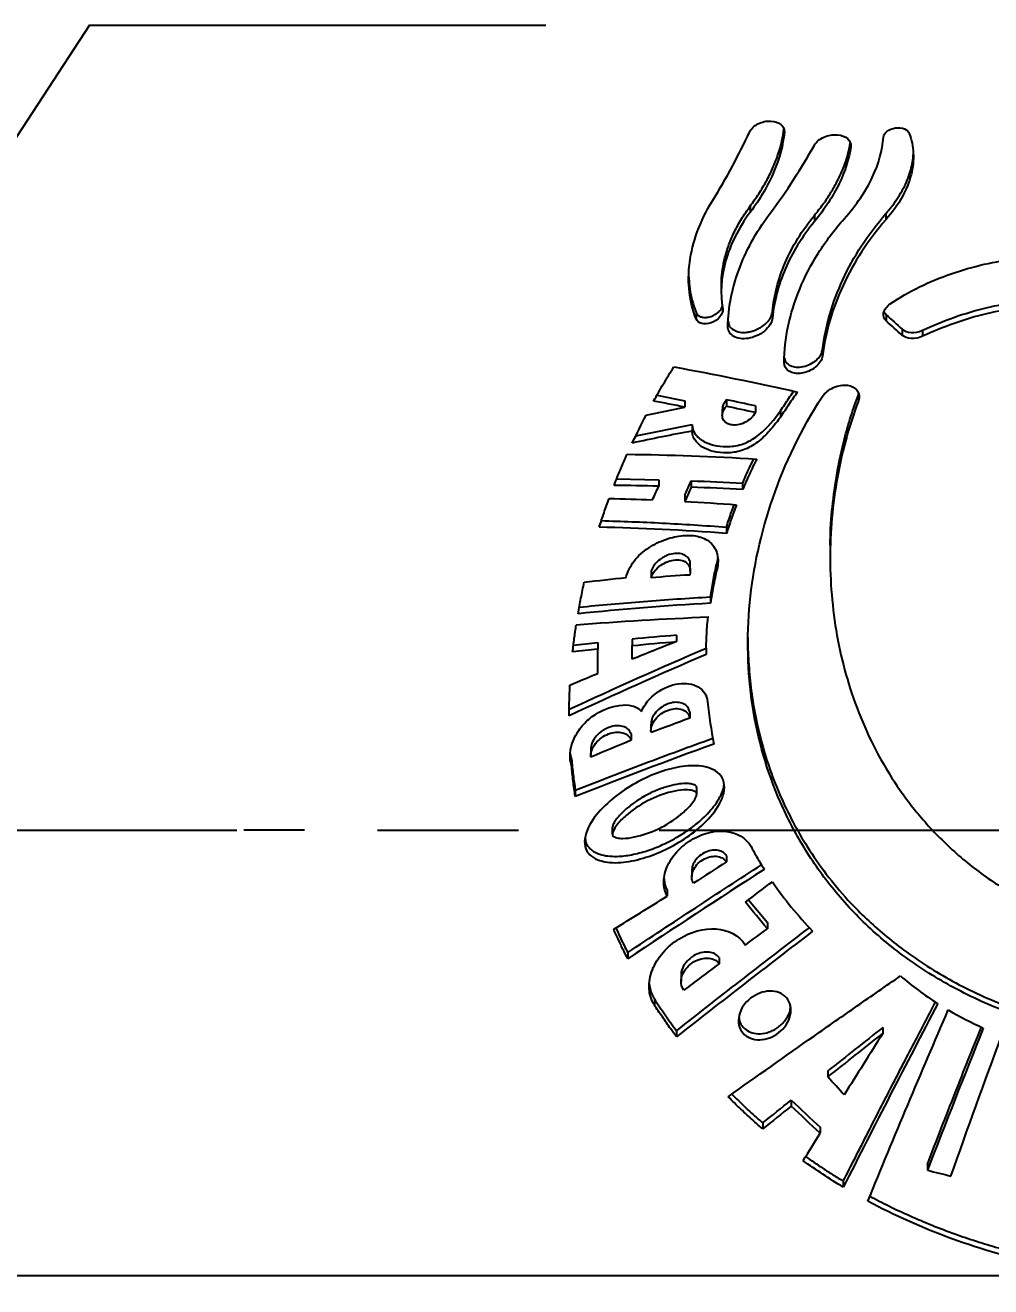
# Model space of a CAD drawing. Header units: millimetres. Extents: x 8 to 586, y 8 to 412.
# Drawn here: x 65.29 to 82.7, y 302.06 to 324.81 of the extents above; entities that cross this region are included whole.
import ezdxf

# ---------------------------------------------------------------- set-up
doc = ezdxf.new("R2010")
doc.units = ezdxf.units.MM
doc.linetypes.add('CENTERX2', pattern=[20.32, 12.7, -2.54, 2.54, -2.54])
for name, color, linetype in [('CENTERLINE', 4, 'CENTERX2'), ('DETAIL', 3, 'Continuous'), ('DIMENSIONS', 2, 'Continuous')]:
    doc.layers.add(name, color=color, linetype=linetype)
doc.layers.add('OUTLINE', color=7, linetype='Continuous', lineweight=25)
doc.styles.add('SLDTEXTSTYLE0', font='TXT', dxfattribs={"width": 0.75})
doc.dimstyles.new('SLDDIMSTYLE6', dxfattribs={"dimtxt": 3.5, "dimasz": 2, "dimexe": 0, "dimexo": 0.0625, "dimgap": 0.875, "dimtad": 1, "dimrnd": 1e-09, "dimzin": 12, "dimdsep": 46, "dimtxsty": 'SLDTEXTSTYLE0', "dimsah": 1, "dimcen": 0.09, "dimadec": 0, "dimazin": 3, "dimtfac": 1, "dimtofl": 0, "dimtmove": 0, "dimatfit": 3, "dimfxl": 0, "dimfrac": 2, "dimtolj": 1, "dimtzin": 12, "dimarcsym": 0})

# ---------------------------------------------------------------- blocks, each defined once
blk = doc.blocks.new('_D_49')
at = {"layer": 'DIMENSIONS'}
for p, q in [((85.013, 302.252), (24.843, 302.252)), ((26.843, 302.252), (26.843, 163.572)), ((50.731, 163.572), (24.843, 163.572))]:
    blk.add_line(p, q, dxfattribs=at)
for points in [[(26.843, 302.252), (26.343, 300.252), (27.343, 300.252)], [(26.843, 163.572), (27.343, 165.572), (26.343, 165.572)]]:
    blk.add_solid(points, dxfattribs=at)
at = {"layer": 'DIMENSIONS', "insert": (22.331, 225.801), "char_height": 3.5, "attachment_point": 1, "rotation": 90, "style": 'SLDTEXTSTYLE0'}
blk.add_mtext('138,68', dxfattribs=at)

msp = doc.modelspace()

# ---------------------------------------------------------------- linework, layer by layer
at = {"layer": 'CENTERLINE'}
msp.add_line((36.0848, 310.28953), (136.15575, 310.28953), dxfattribs=at)
at = {"layer": 'DETAIL'}
for p, q in [((66.44556, 324.80584), (74.67735, 324.80584)), ((78.36411, 321.54295), (78.36411, 321.43129)), ((79.52426, 321.37703), (79.52426, 321.26606)), ((80.81332, 321.40896), (80.81332, 321.29846)), ((77.38986, 319.6231), (77.38986, 319.50854)), ((78.76771, 319.64375), (78.76771, 319.53119)), ((80.81965, 319.58468), (80.81965, 319.47416)), ((81.10812, 319.32399), (81.10812, 319.21369)), ((81.47332, 319.30619), (81.47332, 319.19615)), ((79.66848, 318.95282), (79.66848, 318.84117)), ((80.31596, 318.1435), (80.31596, 318.03256)), ((76.63604, 307.25055), (76.63604, 307.13967))]:
    msp.add_line(p, q, dxfattribs=at)
at = {"layer": 'OUTLINE'}
for p, q in [((66.44556, 324.80584), (51.70518, 302.26208)), ((77.84275, 320.11086), (77.84275, 319.99684)), ((76.68212, 318.1334), (77.18668, 318.0337)), ((77.18668, 318.0337), (77.18668, 317.91813)), ((77.93774, 318.05161), (77.93774, 317.93736)), ((80.31596, 318.1435), (80.31973, 318.16582)), ((77.86184, 317.88058), (77.86184, 317.76613)), ((78.45885, 317.93969), (78.45885, 317.82626)), ((78.91375, 317.85356), (78.91375, 317.74081)), ((76.30161, 317.40155), (77.31824, 317.60396)), ((77.31824, 317.60396), (77.31824, 317.48858)), ((75.956, 316.62517), (76.71684, 316.61064)), ((76.71684, 316.61064), (76.71684, 316.49417)), ((77.30164, 316.591), (77.30164, 316.47563)), ((78.22774, 316.54603), (78.22774, 316.43226)), ((77.18668, 316.33427), (77.18668, 316.21873)), ((77.93774, 315.75625), (77.93774, 315.64215)), ((79.80771, 315.31077), (79.80771, 315.19964)), ((77.2851, 314.96343), (77.2851, 315.07915)), ((76.57808, 314.95879), (76.57808, 314.84254)), ((77.75331, 315.06438), (77.75331, 314.95018)), ((77.64915, 314.4979), (77.64915, 314.38374)), ((76.23699, 313.73625), (76.23699, 313.62002)), ((77.03444, 313.8062), (77.03444, 313.69135)), ((75.17638, 313.62495), (75.61578, 313.67366)), ((75.61578, 313.67366), (75.61578, 313.5563)), ((77.56938, 313.57343), (77.56938, 313.45959)), ((77.27392, 312.42497), (77.27392, 312.31132)), ((76.57475, 312.20374), (76.57475, 312.08926)), ((76.21625, 312.02686), (76.21625, 311.91179)), ((75.49079, 311.75667), (75.49079, 311.64113)), ((75.14163, 311.57377), (75.14163, 311.45723)), ((75.2096, 311.01397), (75.2096, 310.89806)), ((77.40073, 310.94204), (77.40073, 311.05481)), ((75.87785, 310.33067), (75.87785, 310.21647)), ((70.3234, 310.28953), (69.23321, 310.28953)), ((77.93774, 309.82784), (77.93774, 309.71676)), ((77.31056, 309.56281), (77.31056, 309.45136)), ((76.86874, 309.21175), (76.86874, 309.09977)), ((78.33351, 309.03425), (78.67466, 308.62348)), ((78.67466, 308.62348), (78.67466, 308.51384)), ((76.15535, 308.08404), (76.15535, 307.97204)), ((77.80815, 307.99341), (77.80815, 307.88326)), ((77.11804, 307.67453), (77.11804, 307.56364)), ((77.03562, 306.67495), (77.03562, 306.5648)), ((80.75672, 306.73179), (80.75672, 306.62418)), ((79.76676, 305.94889), (79.76676, 305.84085)), ((79.10221, 305.41955), (79.10221, 305.31126)), ((78.59146, 305.01092), (78.59146, 304.90244)), ((79.62869, 304.93451), (79.62869, 304.82646)), ((81.56055, 304.26474), (81.56055, 304.15781)), ((80.04481, 303.96048), (80.04481, 303.85246))]:
    msp.add_line(p, q, dxfattribs=at)
for points, knots in [([(78.35085, 322.87738), (78.37747, 322.93519), (78.4343, 322.9902), (78.57684, 323.06343), (78.66128, 323.08121), (78.81036, 323.07543), (78.87587, 323.05276), (78.96366, 322.98085), (78.98669, 322.93149), (78.98118, 322.8767)], [0, 0, 0, 0, 0.25, 0.25, 0.5, 0.5, 0.75, 0.75, 1, 1, 1, 1]), ([(78.36411, 321.54295), (78.41752, 321.61744), (78.52434, 321.76644), (78.65884, 321.99355), (78.77319, 322.22216), (78.86963, 322.46611), (78.94085, 322.70589), (78.96308, 322.86539), (78.97312, 322.93738)], [0, 0, 0, 0, 0.15817519, 0.31636109, 0.47964127, 0.64293611, 0.83884427, 1, 1, 1, 1]), ([(78.98118, 322.8767), (78.95796, 322.64553), (78.89636, 322.41037), (78.74242, 322.04652), (78.68028, 321.92277), (78.53694, 321.67688), (78.45557, 321.55412), (78.36411, 321.43129)], [0, 0, 0, 0, 0.5, 0.5, 0.75, 0.75, 1, 1, 1, 1]), ([(79.52408, 322.64509), (79.55572, 322.70219), (79.61778, 322.75509), (79.7706, 322.82273), (79.85978, 322.83677), (80.01426, 322.82363), (80.08052, 322.79742), (80.16672, 322.72074), (80.18761, 322.67014), (80.17957, 322.61519)], [0, 0, 0, 0, 0.25, 0.25, 0.5, 0.5, 0.75, 0.75, 1, 1, 1, 1]), ([(80.76759, 322.78474), (80.77012, 322.821), (80.79201, 322.85853), (80.87222, 322.92165), (80.92939, 322.94487), (81.04471, 322.96091), (81.10208, 322.954), (81.1891, 322.91802), (81.21977, 322.88932), (81.23224, 322.85597)], [0, 0, 0, 0, 0.25, 0.25, 0.5, 0.5, 0.75, 0.75, 1, 1, 1, 1]), ([(81.23224, 322.85597), (81.27658, 322.73743), (81.30143, 322.6195), (81.31364, 322.37099), (81.3003, 322.24055), (81.2325, 321.97592), (81.17877, 321.84247), (81.02874, 321.57177), (80.93123, 321.43351), (80.81332, 321.29846)], [0, 0, 0, 0, 0.25, 0.25, 0.5, 0.5, 0.75, 0.75, 1, 1, 1, 1]), ([(79.52426, 321.37703), (79.5789, 321.446), (79.68818, 321.58396), (79.82722, 321.79487), (79.94682, 322.00755), (80.05016, 322.23572), (80.12944, 322.46225), (80.15768, 322.61387), (80.17055, 322.683)], [0, 0, 0, 0, 0.15711063, 0.31423256, 0.47642523, 0.63863263, 0.83521486, 1, 1, 1, 1]), ([(80.17957, 322.61519), (80.14794, 322.39893), (80.07918, 322.17887), (79.91574, 321.83892), (79.85064, 321.72342), (79.70189, 321.4943), (79.61805, 321.3801), (79.52426, 321.26606)], [0, 0, 0, 0, 0.5, 0.5, 0.75, 0.75, 1, 1, 1, 1]), ([(80.06137, 321.31712), (80.28255, 321.56568), (80.44952, 321.81355), (80.68645, 322.31155), (80.75132, 322.55192), (80.76759, 322.78474)], [0, 0, 0, 0, 0.5, 0.5, 1, 1, 1, 1]), ([(80.81332, 321.40896), (80.85446, 321.45807), (80.93675, 321.55629), (81.04074, 321.70726), (81.12953, 321.86), (81.20015, 322.01202), (81.25315, 322.16092), (81.28776, 322.30691), (81.30485, 322.41052), (81.30557, 322.46465), (81.30566, 322.47136)], [0, 0, 0, 0, 0.13831689, 0.27664385, 0.41941025, 0.56218926, 0.70034123, 0.83850316, 0.97997174, 1, 1, 1, 1]), ([(77.38986, 319.50854), (77.32884, 319.6617), (77.28812, 319.82297), (77.24826, 320.16187), (77.24941, 320.34144), (77.29711, 320.70813), (77.34295, 320.89363), (77.47933, 321.26693), (77.5708, 321.45593), (77.68377, 321.63973)], [0, 0, 0, 0, 0.25, 0.25, 0.5, 0.5, 0.75, 0.75, 1, 1, 1, 1]), ([(77.84536, 320.11088), (77.84474, 320.13889), (77.84262, 320.23468), (77.86242, 320.40437), (77.90603, 320.62264), (77.97707, 320.84838), (78.07692, 321.08136), (78.20322, 321.31488), (78.31048, 321.46692), (78.36411, 321.54295)], [0, 0, 0, 0, 0.061068551, 0.208860762, 0.356648356, 0.51456327, 0.672476688, 0.83623725, 1, 1, 1, 1]), ([(78.36411, 321.43129), (78.25821, 321.28906), (78.16876, 321.14387), (78.02112, 320.84929), (77.96268, 320.69894), (77.83748, 320.24977), (77.82174, 319.96103), (77.86882, 319.69109)], [0, 0, 0, 0, 0.25, 0.25, 0.5, 0.5, 1, 1, 1, 1]), ([(77.96243, 319.37667), (77.96868, 319.70757), (78.03336, 320.04571), (78.22049, 320.5586), (78.29854, 320.73096), (78.48205, 321.06706), (78.58781, 321.2319), (78.70786, 321.39267)], [0, 0, 0, 0, 0.5, 0.5, 0.75, 0.75, 1, 1, 1, 1]), ([(78.76771, 319.64375), (78.79421, 319.93531), (78.87035, 320.22915), (79.06018, 320.66884), (79.13674, 320.81589), (79.31289, 321.10185), (79.41264, 321.24143), (79.52426, 321.37703)], [0, 0, 0, 0, 0.5, 0.5, 0.75, 0.75, 1, 1, 1, 1]), ([(79.52426, 321.26606), (79.30104, 320.99463), (79.12682, 320.70993), (78.93594, 320.26989), (78.88412, 320.12027), (78.80683, 319.82418), (78.78096, 319.67706), (78.76771, 319.53119)], [0, 0, 0, 0, 0.5, 0.5, 0.75, 0.75, 1, 1, 1, 1]), ([(78.97743, 318.72217), (78.9821, 319.15875), (79.0745, 319.60282), (79.34951, 320.27015), (79.46357, 320.49026), (79.7315, 320.91446), (79.8859, 321.11992), (80.06137, 321.31712)], [0, 0, 0, 0, 0.5, 0.5, 0.75, 0.75, 1, 1, 1, 1]), ([(79.66848, 318.95282), (79.72165, 319.37905), (79.84422, 319.8024), (80.13131, 320.42459), (80.24515, 320.63084), (80.5053, 321.03028), (80.65131, 321.22341), (80.81332, 321.40896)], [0, 0, 0, 0, 0.5, 0.5, 0.75, 0.75, 1, 1, 1, 1]), ([(80.81332, 321.29846), (80.48935, 320.92739), (80.23215, 320.53), (79.94358, 319.9077), (79.86348, 319.69468), (79.73932, 319.26793), (79.69507, 319.05433), (79.66848, 318.84117)], [0, 0, 0, 0, 0.5, 0.5, 0.75, 0.75, 1, 1, 1, 1]), ([(80.8916, 319.77915), (81.22796, 320.01097), (81.59715, 320.18763), (82.18724, 320.39144), (82.38671, 320.44857), (82.78685, 320.54059), (82.98841, 320.57561), (83.59681, 320.65429), (84.00958, 320.67247), (84.82304, 320.65984), (85.22575, 320.62811), (86.02461, 320.52074), (86.4203, 320.44347), (87.21642, 320.28036), (87.61727, 320.19599), (88.4346, 320.05064), (88.83669, 319.98894), (89.62345, 319.90186), (90.01457, 319.88303), (90.38733, 319.89728)], [0, 0, 0, 0, 0.125, 0.125, 0.1875, 0.1875, 0.25, 0.25, 0.375, 0.375, 0.5, 0.5, 0.625, 0.625, 0.75, 0.75, 0.875, 0.875, 1, 1, 1, 1]), ([(77.25784, 320.2748), (77.26026, 320.21861), (77.26594, 320.08643), (77.30545, 319.86607), (77.3594, 319.71077), (77.38986, 319.6231)], [0, 0, 0, 0, 0.24364777, 0.57303688, 1, 1, 1, 1]), ([(81.47332, 319.30619), (81.66009, 319.39332), (81.84944, 319.47024), (82.23286, 319.60529), (82.42696, 319.66337), (83.01854, 319.80503), (83.42618, 319.85765), (84.22952, 319.89746), (84.6295, 319.88603), (85.42965, 319.82395), (85.83095, 319.77302), (87.03221, 319.59306), (87.82993, 319.43825), (89.03371, 319.26627), (89.42239, 319.21559), (89.99247, 319.19289), (90.18011, 319.19448), (90.5381, 319.2215), (90.70984, 319.24671), (90.87289, 319.28685)], [0, 0, 0, 0, 0.0625, 0.0625, 0.125, 0.125, 0.25, 0.25, 0.375, 0.375, 0.5, 0.5, 0.75, 0.75, 0.875, 0.875, 0.9375, 0.9375, 1, 1, 1, 1]), ([(77.38986, 319.6231), (77.40052, 319.60531), (77.4218, 319.56978), (77.48604, 319.54039), (77.5677, 319.53233), (77.66143, 319.55118), (77.75013, 319.59467), (77.81608, 319.65239), (77.85309, 319.70366), (77.85968, 319.73189), (77.86173, 319.74067)], [0, 0, 0, 0, 0.13607018, 0.27171842, 0.41892192, 0.57060261, 0.71352681, 0.83909428, 0.94994155, 1, 1, 1, 1]), ([(77.86882, 319.69109), (77.87656, 319.6467), (77.85821, 319.59224), (77.77789, 319.49836), (77.71793, 319.46051), (77.53919, 319.40039), (77.42218, 319.4274), (77.38986, 319.50854)], [0, 0, 0, 0, 0.25, 0.25, 0.5, 0.5, 1, 1, 1, 1]), ([(77.96858, 319.46272), (77.97176, 319.43961), (77.97941, 319.38388), (78.04211, 319.31866), (78.14355, 319.27109), (78.25784, 319.26214), (78.35954, 319.27671), (78.43659, 319.29843), (78.51086, 319.33031), (78.59729, 319.38063), (78.68371, 319.45605), (78.74974, 319.55345), (78.76183, 319.61419), (78.76771, 319.64375)], [0, 0, 0, 0, 0.07867201, 0.18969817, 0.31069911, 0.44184112, 0.50869096, 0.57549989, 0.63781517, 0.70008025, 0.80924238, 0.90719041, 1, 1, 1, 1]), ([(80.81965, 319.47416), (80.77893, 319.51083), (80.7606, 319.56217), (80.78429, 319.67562), (80.82748, 319.73496), (80.8916, 319.77915)], [0, 0, 0, 0, 0.5, 0.5, 1, 1, 1, 1]), ([(80.78172, 319.63863), (80.78207, 319.63684), (80.78637, 319.61509), (80.80372, 319.59924), (80.81965, 319.58468)], [0, 0, 0, 0, 0.08206018, 1, 1, 1, 1]), ([(90.87289, 319.17618), (90.54623, 319.09605), (90.18843, 319.07538), (89.61918, 319.09779), (89.42472, 319.1147), (89.03605, 319.15943), (88.83974, 319.18563), (88.24536, 319.27145), (87.83849, 319.33987), (87.03296, 319.47749), (86.63316, 319.54661), (85.83419, 319.66635), (85.43502, 319.71707), (84.63215, 319.77927), (84.22749, 319.79049), (83.42553, 319.74989), (83.02663, 319.69837), (82.43193, 319.55549), (82.23514, 319.49632), (81.84946, 319.36043), (81.65973, 319.28321), (81.47332, 319.19615)], [0, 0, 0, 0, 0.125, 0.125, 0.1875, 0.1875, 0.25, 0.25, 0.375, 0.375, 0.5, 0.5, 0.625, 0.625, 0.75, 0.75, 0.875, 0.875, 0.9375, 0.9375, 1, 1, 1, 1]), ([(78.76771, 319.53119), (78.76037, 319.45029), (78.70527, 319.35999), (78.53766, 319.22194), (78.4294, 319.17563), (78.23039, 319.14368), (78.13765, 319.15629), (78.00326, 319.23212), (77.96091, 319.29616), (77.96243, 319.37667)], [0, 0, 0, 0, 0.25, 0.25, 0.5, 0.5, 0.75, 0.75, 1, 1, 1, 1]), ([(81.10812, 319.32399), (81.14619, 319.28947), (81.20204, 319.26881), (81.3323, 319.26117), (81.40596, 319.27476), (81.47332, 319.30619)], [0, 0, 0, 0, 0.5, 0.5, 1, 1, 1, 1]), ([(81.47332, 319.19615), (81.40597, 319.16469), (81.33254, 319.15104), (81.20193, 319.15859), (81.14619, 319.17921), (81.10812, 319.21369)], [0, 0, 0, 0, 0.5, 0.5, 1, 1, 1, 1]), ([(78.98312, 318.81013), (78.98602, 318.79035), (78.99304, 318.74237), (79.04792, 318.68567), (79.13629, 318.64413), (79.25474, 318.6342), (79.38565, 318.66074), (79.50655, 318.72011), (79.59707, 318.79839), (79.65211, 318.87935), (79.66332, 318.92963), (79.66848, 318.95282)], [0, 0, 0, 0, 0.07953217, 0.1929768, 0.31560202, 0.44706754, 0.579641, 0.70353105, 0.81393225, 0.9141885, 1, 1, 1, 1]), ([(79.66848, 318.84117), (79.65984, 318.77188), (79.61144, 318.69618), (79.46801, 318.58178), (79.37612, 318.54394), (79.20578, 318.51967), (79.12706, 318.53191), (79.01228, 318.59907), (78.97671, 318.65404), (78.97743, 318.72217)], [0, 0, 0, 0, 0.25, 0.25, 0.5, 0.5, 0.75, 0.75, 1, 1, 1, 1]), ([(76.62312, 318.02844), (76.6519, 318.0805), (76.68109, 318.13243), (76.71069, 318.18423), (76.74029, 318.23602), (76.7703, 318.28768), (76.80072, 318.33919), (76.86109, 318.44143), (76.92309, 318.54309), (76.9867, 318.64407)], [0, 0, 0, 0, 0.000195596203, 0.000195596203, 0.000195596203, 0.000391192453, 0.000391192453, 0.000391192453, 0.000779428992, 0.000779428992, 0.000779428992, 0.000779428992]), ([(79.66383, 318.10583), (79.70903, 318.17569), (79.78553, 318.23589), (79.95182, 318.30848), (80.04157, 318.32178), (80.19352, 318.30273), (80.25787, 318.27025), (80.33218, 318.17151), (80.34242, 318.10362), (80.31596, 318.03256)], [0, 0, 0, 0, 0.25, 0.25, 0.5, 0.5, 0.75, 0.75, 1, 1, 1, 1]), ([(77.93774, 318.05161), (77.91977, 318.02831), (77.88382, 317.98172), (77.86136, 317.92024), (77.86421, 317.88932), (77.86501, 317.88067)], [0, 0, 0, 0, 0.41856136, 0.83729492, 1, 1, 1, 1]), ([(92.10708, 317.65626), (92.44599, 317.05273), (92.69767, 316.43462), (92.96216, 315.4956), (93.03128, 315.17987), (93.13087, 314.54696), (93.16077, 314.2338), (93.1938, 313.30358), (93.14112, 312.69578), (92.8801, 311.50024), (92.67616, 310.93227), (92.25616, 310.12116), (92.09692, 309.8577), (91.73616, 309.3454), (91.53425, 309.09672), (91.09541, 308.62905), (90.85737, 308.40827), (90.46994, 308.0989), (90.33568, 307.99922), (90.05571, 307.80504), (89.90949, 307.71056), (89.45954, 307.44106), (89.14319, 307.27874), (88.64205, 307.06465), (88.47055, 306.99821), (88.11805, 306.87608), (87.93647, 306.8203), (87.38868, 306.67378), (87.01595, 306.60232), (86.44527, 306.53647), (86.2531, 306.52144), (85.86472, 306.50588), (85.66821, 306.50546), (85.08679, 306.52622), (84.70521, 306.56895), (83.95368, 306.70926), (83.58212, 306.80798), (82.87882, 307.04899), (82.54329, 307.19171), (81.90227, 307.51681), (81.60066, 307.69749), (81.04109, 308.08339), (80.78136, 308.28909), (80.29713, 308.7347), (80.07693, 308.96966), (79.67762, 309.45841), (79.4981, 309.71262), (79.17658, 310.23971), (79.03421, 310.51352), (78.66496, 311.35737), (78.499, 311.93886), (78.36086, 312.84256), (78.33353, 313.15068), (78.31759, 313.77031), (78.32879, 314.08092), (78.41893, 315.01559), (78.55345, 315.64266), (78.98861, 316.90238), (79.2831, 317.51736), (79.66383, 318.10583)], [0, 0, 0, 0, 0.0625, 0.0625, 0.09375, 0.09375, 0.125, 0.125, 0.1875, 0.1875, 0.25, 0.25, 0.28125, 0.28125, 0.3125, 0.3125, 0.34375, 0.34375, 0.359375, 0.359375, 0.375, 0.375, 0.40625, 0.40625, 0.421875, 0.421875, 0.4375, 0.4375, 0.46875, 0.46875, 0.484375, 0.484375, 0.5, 0.5, 0.53125, 0.53125, 0.5625, 0.5625, 0.59375, 0.59375, 0.625, 0.625, 0.65625, 0.65625, 0.6875, 0.6875, 0.71875, 0.71875, 0.75, 0.75, 0.8125, 0.8125, 0.84375, 0.84375, 0.875, 0.875, 0.9375, 0.9375, 1, 1, 1, 1]), ([(78.91375, 317.85356), (78.93823, 317.89176), (78.98719, 317.96817), (79.06307, 318.08134), (79.11739, 318.16088), (79.14694, 318.20229), (79.15013, 318.20676)], [0, 0, 0, 0, 0.32141055, 0.6428212, 0.96150386, 1, 1, 1, 1]), ([(79.21963, 318.19198), (79.19274, 318.15482), (79.16618, 318.1175), (79.13994, 318.08003), (79.1137, 318.04256), (79.08778, 318.00494), (79.06219, 317.96718), (79.01143, 317.89227), (78.96195, 317.81679), (78.91375, 317.74081)], [0, 0, 0, 0, 0.000149390435, 0.000149390435, 0.000149390435, 0.000298780789, 0.000298780789, 0.000298780789, 0.000595109814, 0.000595109814, 0.000595109814, 0.000595109814]), ([(80.31596, 318.03256), (80.13472, 317.54587), (80.00623, 317.05541), (79.83963, 316.07295), (79.80168, 315.58073), (79.81187, 314.8416), (79.82669, 314.59455), (79.87873, 314.10787), (79.91592, 313.86732), (80.0612, 313.15397), (80.20251, 312.6893), (80.58573, 311.78337), (80.8302, 311.33932), (81.27644, 310.72155), (81.43882, 310.52244), (81.79577, 310.13521), (81.99179, 309.94644), (82.41382, 309.59183), (82.6396, 309.42578), (83.12571, 309.12085), (83.389, 308.98076), (83.94159, 308.74319), (84.2302, 308.6454), (84.68431, 308.5357), (84.84015, 308.50526), (85.15152, 308.45918), (85.46394, 308.42739), (85.77846, 308.42426), (86.09405, 308.43574), (86.25346, 308.44894), (86.72454, 308.50993), (87.02776, 308.57828), (87.46801, 308.71737), (87.61301, 308.77019), (87.89292, 308.88529), (88.02829, 308.94764), (88.42196, 309.14747), (88.66793, 309.29765), (89.13134, 309.62643), (89.3459, 309.80323), (89.73951, 310.17065), (89.91991, 310.36229), (90.25243, 310.7591), (90.40517, 310.96523), (90.6822, 311.38988), (90.80604, 311.60684), (91.1388, 312.26988), (91.30943, 312.72794), (91.49756, 313.43685), (91.54895, 313.67776), (91.62821, 314.16131), (91.65621, 314.40408), (91.70664, 315.13536), (91.69585, 315.62687), (91.58285, 316.61767), (91.48013, 317.11702), (91.32805, 317.60859)], [0, 0, 0, 0, 0.0625, 0.0625, 0.125, 0.125, 0.15625, 0.15625, 0.1875, 0.1875, 0.25, 0.25, 0.3125, 0.3125, 0.34375, 0.34375, 0.375, 0.375, 0.40625, 0.40625, 0.4375, 0.4375, 0.46875, 0.46875, 0.484375, 0.484375, 0.5, 0.515625, 0.515625, 0.53125, 0.53125, 0.5625, 0.5625, 0.578125, 0.578125, 0.59375, 0.59375, 0.625, 0.625, 0.65625, 0.65625, 0.6875, 0.6875, 0.71875, 0.71875, 0.75, 0.75, 0.8125, 0.8125, 0.84375, 0.84375, 0.875, 0.875, 0.9375, 0.9375, 1, 1, 1, 1]), ([(79.81261, 315.31082), (79.81118, 315.37423), (79.80513, 315.64246), (79.84211, 316.11872), (79.92457, 316.73603), (80.04373, 317.27982), (80.17598, 317.74925), (80.2693, 318.01208), (80.31596, 318.1435)], [0, 0, 0, 0, 0.06719564, 0.28422717, 0.5010266, 0.71722301, 0.85861298, 1, 1, 1, 1]), ([(77.31824, 317.60396), (77.31937, 317.52892), (77.34729, 317.46554), (77.43092, 317.36208), (77.48718, 317.32101), (77.67682, 317.22646), (77.83369, 317.19679), (78.09199, 317.21733), (78.18336, 317.23583), (78.36468, 317.30838), (78.45081, 317.36309), (78.68216, 317.55175), (78.8014, 317.70359), (78.91375, 317.85356)], [0, 0, 0, 0, 0.125, 0.125, 0.25, 0.25, 0.5, 0.5, 0.625, 0.625, 0.75, 0.75, 1, 1, 1, 1]), ([(78.45885, 317.82626), (78.42447, 317.75038), (78.34775, 317.68079), (78.17708, 317.59943), (78.08714, 317.58698), (77.94247, 317.61553), (77.88585, 317.65798), (77.859, 317.75202), (77.85973, 317.78848), (77.88366, 317.8643), (77.9065, 317.90262), (77.93774, 317.93736)], [0, 0, 0, 0, 0.25, 0.25, 0.5, 0.5, 0.75, 0.75, 0.875, 0.875, 1, 1, 1, 1]), ([(78.91375, 317.74081), (78.85772, 317.66594), (78.80035, 317.59151), (78.67484, 317.44734), (78.60583, 317.37638), (78.45166, 317.25022), (78.36468, 317.19497), (78.18627, 317.12291), (78.09444, 317.10368), (77.83536, 317.08207), (77.67757, 317.11145), (77.48745, 317.20573), (77.43157, 317.24625), (77.34732, 317.35002), (77.31937, 317.41358), (77.31824, 317.48858)], [0, 0, 0, 0, 0.125, 0.125, 0.25, 0.25, 0.375, 0.375, 0.5, 0.5, 0.75, 0.75, 0.875, 0.875, 1, 1, 1, 1]), ([(75.90935, 316.50793), (75.92778, 316.55506), (75.94652, 316.60216), (75.96558, 316.64923), (75.98464, 316.69631), (76.00401, 316.74334), (76.0237, 316.79034), (76.06282, 316.88369), (76.10318, 316.97689), (76.1448, 317.06988)], [0, 0, 0, 0, 0.000172132833, 0.000172132833, 0.000172132833, 0.000344265689, 0.000344265689, 0.000344265689, 0.000686178251, 0.000686178251, 0.000686178251, 0.000686178251]), ([(78.22774, 316.54603), (78.24767, 316.59243), (78.28755, 316.68524), (78.35383, 316.83223), (78.40304, 316.93214), (78.42966, 316.98619)], [0, 0, 0, 0, 0.314590569, 0.629181227, 1, 1, 1, 1]), ([(78.4834, 316.98358), (78.46026, 316.93783), (78.43756, 316.89197), (78.41529, 316.84601), (78.39303, 316.80005), (78.3712, 316.75399), (78.34981, 316.70783), (78.3074, 316.61631), (78.2667, 316.52442), (78.22774, 316.43226)], [0, 0, 0, 0, 0.000172262588, 0.000172262588, 0.000172262588, 0.00034452509, 0.00034452509, 0.00034452509, 0.000686141593, 0.000686141593, 0.000686141593, 0.000686141593]), ([(75.64261, 315.75531), (75.65638, 315.79855), (75.67042, 315.8418), (75.68472, 315.88504), (75.69902, 315.92828), (75.71359, 315.97151), (75.72842, 316.01473), (75.75791, 316.10071), (75.78846, 316.18666), (75.82006, 316.27254)], [0, 0, 0, 0, 0.000157400641, 0.000157400641, 0.000157400641, 0.000314801302, 0.000314801302, 0.000314801302, 0.000627918385, 0.000627918385, 0.000627918385, 0.000627918385]), ([(77.93774, 315.75625), (77.95156, 315.79963), (77.97919, 315.88639), (78.02485, 316.02197), (78.05908, 316.11389), (78.07723, 316.16264)], [0, 0, 0, 0, 0.31955836, 0.63911677, 1, 1, 1, 1]), ([(78.11799, 316.16007), (78.10143, 316.11695), (78.08525, 316.07377), (78.06944, 316.03056), (78.05364, 315.98734), (78.0382, 315.94408), (78.02314, 315.90079), (77.9932, 315.8147), (77.96473, 315.72846), (77.93774, 315.64215)], [0, 0, 0, 0, 0.000158962895, 0.000158962895, 0.000158962895, 0.000317925737, 0.000317925737, 0.000317925737, 0.000634043813, 0.000634043813, 0.000634043813, 0.000634043813]), ([(75.68059, 315.87233), (76.04504, 315.86016), (76.78694, 315.83539), (77.54968, 315.78293), (77.93774, 315.75625)], [0, 0, 0, 0, 0.49123388, 1, 1, 1, 1]), ([(76.12615, 314.84749), (76.14997, 314.9471), (76.19907, 315.04949), (76.34173, 315.23422), (76.4347, 315.31657), (76.6335, 315.44805), (76.73845, 315.49805), (76.94964, 315.57116), (77.05366, 315.59373), (77.2586, 315.61133), (77.35506, 315.60598), (77.53088, 315.56048), (77.60769, 315.51887), (77.72264, 315.3977), (77.76048, 315.3212), (77.79282, 315.14783), (77.7874, 315.05073), (77.75331, 314.95018)], [0, 0, 0, 0, 0.125, 0.125, 0.25, 0.25, 0.375, 0.375, 0.5, 0.5, 0.625, 0.625, 0.75, 0.75, 0.875, 0.875, 1, 1, 1, 1]), ([(77.28258, 315.07936), (77.28337, 315.08484), (77.28846, 315.12012), (77.26496, 315.17604), (77.21259, 315.23899), (77.12453, 315.27875), (77.00732, 315.28714), (76.89387, 315.2603), (76.80288, 315.21728), (76.72051, 315.16411), (76.63789, 315.08368), (76.59277, 315.00453), (76.58008, 314.96501), (76.57808, 314.95879)], [0, 0, 0, 0, 0.01817144, 0.116853581, 0.220827218, 0.337303603, 0.467545057, 0.607387792, 0.677086262, 0.746727033, 0.872069756, 0.979863604, 1, 1, 1, 1]), ([(76.57808, 314.84254), (76.60337, 314.92724), (76.67183, 315.01101), (76.83646, 315.12664), (76.93036, 315.15988), (77.10221, 315.1714), (77.1784, 315.15017), (77.27925, 315.05286), (77.29924, 314.9766), (77.27392, 314.89187)], [0, 0, 0, 0, 0.25, 0.25, 0.5, 0.5, 0.75, 0.75, 1, 1, 1, 1]), ([(77.75331, 315.06438), (77.76485, 315.10114), (77.77887, 315.14579), (77.78031, 315.18787), (77.78056, 315.19531)], [0, 0, 0, 0, 0.82305386, 1, 1, 1, 1]), ([(77.64915, 314.4979), (77.66298, 314.59207), (77.67857, 314.68638), (77.69592, 314.78076), (77.7046, 314.82799), (77.71373, 314.87525), (77.72329, 314.92251), (77.73285, 314.96979), (77.74286, 315.01708), (77.75331, 315.06438)], [0, 0, 0, 0, 0.000345331162, 0.000345331162, 0.000345331162, 0.000518142766, 0.000518142766, 0.000518142766, 0.000690999751, 0.000690999751, 0.000690999751, 0.000690999751]), ([(77.75331, 314.95018), (77.74287, 314.90292), (77.73287, 314.85566), (77.72331, 314.80842), (77.70897, 314.73757), (77.69563, 314.66675), (77.68327, 314.59598), (77.67091, 314.52518), (77.65953, 314.45442), (77.64915, 314.38374)], [0, 0, 0, 0, 0.000172742763, 0.000172742763, 0.000172742763, 0.000431827601, 0.000431827601, 0.000431827601, 0.000691064576, 0.000691064576, 0.000691064576, 0.000691064576]), ([(75.25881, 314.19196), (75.27519, 314.28664), (75.29284, 314.38147), (75.31177, 314.47642), (75.32124, 314.52392), (75.33102, 314.57146), (75.34113, 314.61902), (75.35124, 314.66658), (75.36167, 314.71418), (75.37242, 314.7618)], [0, 0, 0, 0, 0.000347548357, 0.000347548357, 0.000347548357, 0.000521405079, 0.000521405079, 0.000521405079, 0.000695287484, 0.000695287484, 0.000695287484, 0.000695287484]), ([(75.28125, 314.3125), (75.66641, 314.34931), (76.44461, 314.42369), (77.24494, 314.47299), (77.64915, 314.4979)], [0, 0, 0, 0, 0.49494411, 1, 1, 1, 1]), ([(75.16197, 313.50511), (75.17077, 313.58597), (75.18051, 313.66698), (75.19119, 313.74812), (75.19654, 313.78871), (75.20212, 313.82933), (75.20793, 313.86998), (75.21374, 313.91063), (75.21979, 313.95132), (75.22608, 313.99204)], [0, 0, 0, 0, 0.000299482539, 0.000299482539, 0.000299482539, 0.000449274371, 0.000449274371, 0.000449274371, 0.000599081929, 0.000599081929, 0.000599081929, 0.000599081929]), ([(77.56938, 313.57343), (77.57371, 313.68559), (77.58021, 313.8539), (77.59498, 314.04149), (77.6029, 314.11652), (77.60484, 314.13493)], [0, 0, 0, 0, 0.60116629, 0.90214581, 1, 1, 1, 1]), ([(78.32397, 313.76669), (78.32369, 313.75654), (78.31892, 313.58959), (78.33671, 313.26963), (78.38051, 312.79723), (78.46015, 312.32077), (78.57387, 311.84136), (78.72261, 311.36658), (78.90751, 310.89795), (79.12996, 310.43735), (79.40156, 309.9683), (79.72943, 309.49589), (80.07981, 309.07582), (80.42133, 308.72529), (80.74001, 308.43677), (81.09828, 308.15084), (81.50058, 307.86971), (81.9548, 307.5951), (82.44264, 307.34457), (82.95846, 307.12427), (83.49464, 306.9399), (83.99009, 306.80851), (84.43981, 306.71922), (84.83753, 306.66131), (85.27448, 306.62066), (85.74957, 306.60503), (86.26523, 306.62197), (86.78228, 306.67416), (87.28476, 306.75924), (87.76433, 306.87291), (88.22314, 307.01166), (88.66978, 307.17726), (89.11065, 307.37177), (89.53891, 307.59317), (89.95473, 307.84203), (90.34787, 308.11119), (90.71214, 308.3956), (91.04647, 308.6941), (91.35206, 309.00465), (91.63641, 309.33277), (91.89858, 309.67745), (92.13801, 310.03767), (92.38694, 310.46884), (92.62944, 310.97627), (92.84866, 311.56846), (93.01442, 312.1813), (93.11523, 312.76257), (93.16654, 313.26852), (93.17142, 313.56491), (93.17359, 313.69631)], [0, 0, 0, 0, 0.00142619, 0.02347408, 0.04550776, 0.06913642, 0.09278265, 0.11641049, 0.14074438, 0.16509884, 0.18942986, 0.21747907, 0.24552568, 0.26471197, 0.28391289, 0.30309599, 0.32513095, 0.34716365, 0.36978659, 0.39240679, 0.4144787, 0.43654837, 0.45182438, 0.46711749, 0.48239241, 0.50165311, 0.5209138, 0.54078655, 0.56066012, 0.57916778, 0.59767649, 0.61664304, 0.63561095, 0.65573289, 0.6758565, 0.69640321, 0.71695216, 0.73661853, 0.75630256, 0.77597184, 0.79620283, 0.81644909, 0.83668217, 0.8667101, 0.89673959, 0.92740557, 0.95807212, 0.98141287, 1, 1, 1, 1]), ([(75.09985, 312.35295), (75.09968, 312.44494), (75.10076, 312.53718), (75.10309, 312.62965), (75.10426, 312.67591), (75.10574, 312.72223), (75.10753, 312.76861), (75.10933, 312.81499), (75.11143, 312.86143), (75.11386, 312.90793)], [0, 0, 0, 0, 0.000347553584, 0.000347553584, 0.000347553584, 0.000521404039, 0.000521404039, 0.000521404039, 0.000695277418, 0.000695277418, 0.000695277418, 0.000695277418]), ([(76.40133, 312.43016), (76.45418, 312.55969), (76.55761, 312.68007), (76.80057, 312.85535), (76.93959, 312.91144), (77.20215, 312.94945), (77.32646, 312.93233), (77.52068, 312.82073), (77.58647, 312.72677), (77.59757, 312.60659)], [0, 0, 0, 0, 0.25, 0.25, 0.5, 0.5, 0.75, 0.75, 1, 1, 1, 1]), ([(77.27392, 312.42497), (77.26493, 312.45334), (77.24698, 312.50999), (77.17792, 312.56731), (77.08359, 312.59905), (76.96363, 312.59665), (76.83191, 312.55405), (76.70998, 312.47347), (76.62314, 312.37117), (76.5787, 312.27585), (76.57832, 312.22371), (76.57817, 312.20357)], [0, 0, 0, 0, 0.10424292, 0.20815731, 0.32074792, 0.44573707, 0.57892856, 0.7105797, 0.83009612, 0.9343628, 1, 1, 1, 1]), ([(75.14163, 311.45723), (75.09484, 311.58827), (75.11006, 311.75102), (75.2092, 311.99203), (75.25471, 312.07043), (75.37014, 312.21698), (75.43856, 312.28272), (75.66548, 312.44737), (75.83736, 312.51565), (76.07905, 312.55148), (76.15834, 312.55174), (76.2992, 312.51874), (76.36083, 312.48454), (76.40133, 312.43016)], [0, 0, 0, 0, 0.25, 0.25, 0.375, 0.375, 0.5, 0.5, 0.75, 0.75, 0.875, 0.875, 1, 1, 1, 1]), ([(76.57808, 312.04974), (76.56464, 312.12514), (76.59507, 312.21697), (76.7165, 312.36838), (76.80338, 312.42649), (76.97685, 312.48687), (77.0654, 312.49057), (77.20691, 312.44134), (77.26045, 312.3872), (77.27392, 312.31132)], [0, 0, 0, 0, 0.25, 0.25, 0.5, 0.5, 0.75, 0.75, 1, 1, 1, 1]), ([(76.21625, 312.02686), (76.20259, 312.05488), (76.17532, 312.11083), (76.09135, 312.16069), (75.98234, 312.18101), (75.87248, 312.16522), (75.77975, 312.13047), (75.71123, 312.09352), (75.648, 312.04714), (75.57804, 311.97984), (75.51794, 311.88929), (75.49051, 311.80526), (75.49224, 311.76551), (75.49263, 311.75669)], [0, 0, 0, 0, 0.11060964, 0.22081149, 0.34207416, 0.47662759, 0.54726283, 0.61786065, 0.68523147, 0.75253598, 0.86975889, 0.97110608, 1, 1, 1, 1]), ([(75.2096, 311.01397), (75.62236, 311.17443), (76.44155, 311.49287), (77.27631, 311.79751), (77.69046, 311.94865)], [0, 0, 0, 0, 0.50387055, 1, 1, 1, 1]), ([(75.49307, 311.60752), (75.48203, 311.68451), (75.51437, 311.77754), (75.6371, 311.93183), (75.7235, 311.99204), (75.89782, 312.05941), (75.98594, 312.0679), (76.13472, 312.02982), (76.19311, 311.98335), (76.21625, 311.91179)], [0, 0, 0, 0, 0.25, 0.25, 0.5, 0.5, 0.75, 0.75, 1, 1, 1, 1]), ([(75.11911, 311.68212), (75.11935, 311.67573), (75.12081, 311.63695), (75.13216, 311.60252), (75.14163, 311.57377)], [0, 0, 0, 0, 0.164896003, 1, 1, 1, 1]), ([(75.14163, 311.57377), (75.15028, 311.4799), (75.16027, 311.38631), (75.17159, 311.29304), (75.17726, 311.24637), (75.18326, 311.19979), (75.18959, 311.15328), (75.19593, 311.10677), (75.2026, 311.06033), (75.2096, 311.01397)], [0, 0, 0, 0, 0.000361022292, 0.000361022292, 0.000361022292, 0.000541611043, 0.000541611043, 0.000541611043, 0.000722223582, 0.000722223582, 0.000722223582, 0.000722223582]), ([(75.2096, 310.89806), (75.1956, 310.99061), (75.18294, 311.08348), (75.17161, 311.17665), (75.16595, 311.22326), (75.16062, 311.26995), (75.15562, 311.3167), (75.15062, 311.36347), (75.14596, 311.41031), (75.14163, 311.45723)], [0, 0, 0, 0, 0.000361116228, 0.000361116228, 0.000361116228, 0.000541751812, 0.000541751812, 0.000541751812, 0.00072241137, 0.00072241137, 0.00072241137, 0.00072241137]), ([(75.40159, 309.95398), (75.38033, 310.00848), (75.37426, 310.06995), (75.3906, 310.20084), (75.41264, 310.26805), (75.50562, 310.46416), (75.60101, 310.58619), (75.81213, 310.80325), (75.93133, 310.90122), (76.17688, 311.07268), (76.3047, 311.14747), (76.56968, 311.27706), (76.70317, 311.33002), (76.97181, 311.41103), (77.10872, 311.43938), (77.37381, 311.45979), (77.50474, 311.45241), (77.73393, 311.37768), (77.83417, 311.30579), (77.89797, 311.14017), (77.90434, 311.07688), (77.88799, 310.94435), (77.86586, 310.87669), (77.77314, 310.6809), (77.67769, 310.55942), (77.46561, 310.3439), (77.34559, 310.24694), (77.09825, 310.07772), (76.96891, 310.00387), (76.70242, 309.87682), (76.56836, 309.82505), (76.2987, 309.74585), (76.16175, 309.71828), (75.89827, 309.69834), (75.76861, 309.70534), (75.54235, 309.77719), (75.4441, 309.84498), (75.40159, 309.95398)], [0, 0, 0, 0, 0.03125, 0.03125, 0.0625, 0.0625, 0.125, 0.125, 0.1875, 0.1875, 0.25, 0.25, 0.3125, 0.3125, 0.375, 0.375, 0.4375, 0.4375, 0.5, 0.5, 0.53125, 0.53125, 0.5625, 0.5625, 0.625, 0.625, 0.6875, 0.6875, 0.75, 0.75, 0.8125, 0.8125, 0.875, 0.875, 0.9375, 0.9375, 1, 1, 1, 1]), ([(75.38602, 310.14807), (75.38961, 310.12076), (75.3966, 310.06754), (75.43446, 310.00229), (75.48666, 309.94278), (75.55911, 309.89268), (75.66337, 309.8486), (75.79815, 309.82093), (75.99085, 309.81384), (76.22797, 309.84211), (76.50556, 309.91484), (76.78826, 310.02486), (77.05828, 310.16484), (77.31005, 310.33071), (77.50501, 310.49293), (77.65324, 310.64759), (77.74927, 310.77119), (77.82189, 310.8908), (77.8659, 310.99236), (77.88973, 311.07035), (77.89312, 311.10929), (77.89412, 311.12076)], [0, 0, 0, 0, 0.02930289, 0.05708029, 0.08573885, 0.12114289, 0.15755223, 0.21132949, 0.2665539, 0.35228927, 0.44035499, 0.53082918, 0.62305022, 0.70541336, 0.78960175, 0.83847895, 0.88822766, 0.92430028, 0.96120185, 0.98857231, 1, 1, 1, 1]), ([(75.88144, 310.19951), (75.87564, 310.21445), (75.87928, 310.23344), (75.8921, 310.26994), (75.90036, 310.28778), (75.92854, 310.34057), (75.95217, 310.37471), (76.03024, 310.47012), (76.09204, 310.52748), (76.28191, 310.68559), (76.42136, 310.77597), (76.7075, 310.91508), (76.85664, 310.96631), (77.07722, 311.01125), (77.1515, 311.02149), (77.25694, 311.01779), (77.2914, 311.01328), (77.33959, 310.99997), (77.35524, 310.99455), (77.38386, 310.97985), (77.39534, 310.96833), (77.40364, 310.93639), (77.39691, 310.91711), (77.3832, 310.88134), (77.37464, 310.86366), (77.34554, 310.81136), (77.32212, 310.77856), (77.24327, 310.68464), (77.18209, 310.62881), (76.99233, 310.47337), (76.85409, 310.38517), (76.56986, 310.24851), (76.42166, 310.19792), (76.20527, 310.1524), (76.13283, 310.14152), (76.02755, 310.14295), (75.99339, 310.14656), (75.94532, 310.15813), (75.92974, 310.16299), (75.90086, 310.17571), (75.88724, 310.18457), (75.88144, 310.19951)], [0, 0, 0, 0, 0.015625, 0.015625, 0.03125, 0.03125, 0.0625, 0.0625, 0.125, 0.125, 0.25, 0.25, 0.375, 0.375, 0.4375, 0.4375, 0.46875, 0.46875, 0.484375, 0.484375, 0.5, 0.5, 0.515625, 0.515625, 0.53125, 0.53125, 0.5625, 0.5625, 0.625, 0.625, 0.75, 0.75, 0.875, 0.875, 0.9375, 0.9375, 0.96875, 0.96875, 0.984375, 0.984375, 1, 1, 1, 1]), ([(77.40048, 311.05477), (77.3994, 311.06244), (77.39732, 311.07721), (77.3754, 311.10104), (77.32577, 311.11783), (77.25487, 311.13229), (77.1413, 311.13325), (76.99328, 311.11167), (76.80399, 311.05953), (76.6062, 310.98351), (76.41096, 310.88022), (76.23114, 310.75912), (76.09182, 310.64282), (75.99372, 310.54243), (75.93451, 310.4648), (75.89933, 310.40351), (75.88356, 310.35943), (75.87653, 310.33828), (75.87802, 310.33111), (75.87811, 310.33071)], [0, 0, 0, 0, 0.01438008, 0.02768748, 0.06378861, 0.1131077, 0.16252945, 0.26391839, 0.36555963, 0.4836845, 0.60174464, 0.70852828, 0.81517662, 0.8766898, 0.92090257, 0.96498626, 0.98589845, 0.99920419, 1, 1, 1, 1]), ([(76.86874, 309.09977), (76.82584, 309.17771), (76.80425, 309.26845), (76.80814, 309.461), (76.83404, 309.56317), (76.92625, 309.75707), (76.99218, 309.84922), (77.15124, 310.01168), (77.24217, 310.08016), (77.53253, 310.24235), (77.7482, 310.29055), (78.12759, 310.24618), (78.29357, 310.15178), (78.37965, 309.99373)], [0, 0, 0, 0, 0.125, 0.125, 0.25, 0.25, 0.375, 0.375, 0.5, 0.5, 0.75, 0.75, 1, 1, 1, 1]), ([(77.93774, 309.82784), (77.91879, 309.85093), (77.88094, 309.89703), (77.79, 309.9309), (77.68247, 309.93495), (77.56346, 309.90231), (77.45015, 309.8335), (77.36424, 309.73893), (77.31608, 309.64266), (77.31433, 309.58582), (77.31362, 309.56259)], [0, 0, 0, 0, 0.121201181, 0.242062909, 0.371924912, 0.511674591, 0.654616997, 0.791075084, 0.914629651, 1, 1, 1, 1]), ([(78.37965, 309.99373), (78.41686, 309.9244), (78.45534, 309.85558), (78.49508, 309.78731), (78.51497, 309.75315), (78.53517, 309.71912), (78.55569, 309.68524), (78.57622, 309.65134), (78.59706, 309.61759), (78.61822, 309.58398)], [0, 0, 0, 0, 0.000298862674, 0.000298862674, 0.000298862674, 0.000448389384, 0.000448389384, 0.000448389384, 0.000597945858, 0.000597945858, 0.000597945858, 0.000597945858]), ([(76.15535, 308.08404), (76.56379, 308.35422), (77.36471, 308.88402), (78.17336, 309.4066), (78.56962, 309.66268)], [0, 0, 0, 0, 0.50997553, 1, 1, 1, 1]), ([(77.34412, 309.33445), (77.30451, 309.39434), (77.30034, 309.47839), (77.36563, 309.63727), (77.43279, 309.70971), (77.58696, 309.80287), (77.67467, 309.8254), (77.83031, 309.81335), (77.89975, 309.77821), (77.93774, 309.71676)], [0, 0, 0, 0, 0.25, 0.25, 0.5, 0.5, 0.75, 0.75, 1, 1, 1, 1]), ([(76.81023, 309.41435), (76.81256, 309.39005), (76.81826, 309.33053), (76.84184, 309.26391), (76.8629, 309.22307), (76.86874, 309.21175)], [0, 0, 0, 0, 0.33275778, 0.81493692, 1, 1, 1, 1]), ([(76.15535, 307.97204), (76.13281, 308.01592), (76.11064, 308.05991), (76.08883, 308.104), (76.05611, 308.17017), (76.02421, 308.23659), (75.99313, 308.30325), (75.96204, 308.36992), (75.93177, 308.43684), (75.90232, 308.50399)], [0, 0, 0, 0, 0.000186955858, 0.000186955858, 0.000186955858, 0.000467491066, 0.000467491066, 0.000467491066, 0.000748123648, 0.000748123648, 0.000748123648, 0.000748123648]), ([(75.94247, 308.52874), (75.96942, 308.46878), (76.01645, 308.36412), (76.08839, 308.21616), (76.13303, 308.12808), (76.15535, 308.08404)], [0, 0, 0, 0, 0.40145959, 0.70070635, 1, 1, 1, 1]), ([(76.63604, 307.13967), (76.58046, 307.22591), (76.54823, 307.32718), (76.53592, 307.54391), (76.55629, 307.65973), (76.64342, 307.88167), (76.70995, 307.98857), (76.8755, 308.17902), (76.97276, 308.2611), (77.28957, 308.45982), (77.53118, 308.52584), (77.96929, 308.49474), (78.16657, 308.39522), (78.27732, 308.21994)], [0, 0, 0, 0, 0.125, 0.125, 0.25, 0.25, 0.375, 0.375, 0.5, 0.5, 0.75, 0.75, 1, 1, 1, 1]), ([(77.03562, 306.67495), (77.44325, 306.99352), (78.23916, 307.61552), (79.04123, 308.23132), (79.43251, 308.53174)], [0, 0, 0, 0, 0.512157602, 1, 1, 1, 1]), ([(77.80815, 307.99341), (77.7834, 308.01777), (77.73395, 308.06641), (77.62498, 308.09696), (77.50101, 308.09263), (77.36898, 308.04658), (77.24766, 307.96091), (77.16131, 307.84863), (77.11882, 307.74653), (77.12193, 307.69146), (77.12289, 307.67455)], [0, 0, 0, 0, 0.12531216, 0.25029972, 0.38382643, 0.5269819, 0.67347519, 0.81419351, 0.9429632, 1, 1, 1, 1]), ([(77.16964, 307.40788), (77.1183, 307.47315), (77.10482, 307.56697), (77.16115, 307.74896), (77.22878, 307.83483), (77.39458, 307.9516), (77.49224, 307.98381), (77.67297, 307.9827), (77.75675, 307.94881), (77.80815, 307.88326)], [0, 0, 0, 0, 0.25, 0.25, 0.5, 0.5, 0.75, 0.75, 1, 1, 1, 1]), ([(77.96777, 305.48373), (78.48273, 305.84976), (78.99893, 306.2145), (79.77563, 306.75916), (80.03494, 306.9403), (80.55444, 307.30166), (80.81428, 307.48226), (81.07548, 307.66145)], [0, 0, 0, 0, 0.5, 0.5, 0.75, 0.75, 1, 1, 1, 1]), ([(76.54466, 307.51834), (76.55033, 307.48031), (76.56203, 307.40173), (76.59791, 307.31374), (76.62703, 307.26547), (76.63604, 307.25055)], [0, 0, 0, 0, 0.39324368, 0.81246239, 1, 1, 1, 1]), ([(78.6268, 307.37837), (78.74708, 307.40301), (78.86719, 307.38527), (79.047, 307.26241), (79.10129, 307.15582), (79.09789, 306.92239), (79.04175, 306.79869), (78.86566, 306.61019), (78.74721, 306.54431), (78.50847, 306.4967), (78.38584, 306.51569), (78.20713, 306.63828), (78.1522, 306.74367), (78.15582, 306.97754), (78.21292, 307.10033), (78.38864, 307.2873), (78.50652, 307.35374), (78.6268, 307.37837)], [0, 0, 0, 0, 0.125, 0.125, 0.25, 0.25, 0.375, 0.375, 0.5, 0.5, 0.625, 0.625, 0.75, 0.75, 0.875, 0.875, 1, 1, 1, 1]), ([(76.63604, 307.25055), (76.69868, 307.15322), (76.76329, 307.05657), (76.82985, 306.96067), (76.86315, 306.91268), (76.89695, 306.86487), (76.93124, 306.81725), (76.96554, 306.76963), (77.00033, 306.72219), (77.03562, 306.67495)], [0, 0, 0, 0, 0.000429242862, 0.000429242862, 0.000429242862, 0.000644030582, 0.000644030582, 0.000644030582, 0.000858870878, 0.000858870878, 0.000858870878, 0.000858870878]), ([(77.03562, 306.5648), (77.00038, 306.61193), (76.96562, 306.65925), (76.93137, 306.70676), (76.87995, 306.77806), (76.82964, 306.8498), (76.78043, 306.92193), (76.7312, 306.99411), (76.68306, 307.0667), (76.63604, 307.13967)], [0, 0, 0, 0, 0.000214658599, 0.000214658599, 0.000214658599, 0.000536828077, 0.000536828077, 0.000536828077, 0.000859170438, 0.000859170438, 0.000859170438, 0.000859170438]), ([(78.16258, 306.91185), (78.16277, 306.90015), (78.16368, 306.84378), (78.21335, 306.75794), (78.30545, 306.66997), (78.43478, 306.62025), (78.58784, 306.61465), (78.72365, 306.65213), (78.82866, 306.70751), (78.90268, 306.76146), (78.96872, 306.82635), (79.02289, 306.89816), (79.06298, 306.97574), (79.09165, 307.05072), (79.09168, 307.0993), (79.09169, 307.12082)], [0, 0, 0, 0, 0.02695567, 0.12979716, 0.2327175, 0.33998015, 0.45425138, 0.57596833, 0.6386459, 0.70314115, 0.76565801, 0.83016554, 0.88963004, 0.95110346, 1, 1, 1, 1]), ([(80.04481, 303.96048), (80.18555, 304.23834), (80.46704, 304.79406), (80.89194, 305.62396), (81.30571, 306.42409), (81.57951, 306.94396), (81.70958, 307.19093)], [0, 0, 0, 0, 0.25592364, 0.51184215, 0.7680904, 1, 1, 1, 1]), ([(81.56055, 304.26474), (81.72734, 304.69494), (82.04963, 305.52619), (82.37693, 306.34419), (82.53485, 306.73886)], [0, 0, 0, 0, 0.517523572, 1, 1, 1, 1]), ([(78.03272, 305.5296), (78.11155, 305.45175), (78.24059, 305.32433), (78.4289, 305.15255), (78.53727, 305.05813), (78.59146, 305.01092)], [0, 0, 0, 0, 0.439761526, 0.719821921, 1, 1, 1, 1]), ([(78.59146, 304.90244), (78.53696, 304.94929), (78.48309, 304.99655), (78.42986, 305.04421), (78.34999, 305.11572), (78.27155, 305.18813), (78.19457, 305.26137), (78.11752, 305.33467), (78.04191, 305.40882), (77.96777, 305.48373)], [0, 0, 0, 0, 0.000246074421, 0.000246074421, 0.000246074421, 0.000615347003, 0.000615347003, 0.000615347003, 0.000984958225, 0.000984958225, 0.000984958225, 0.000984958225]), ([(79.36697, 304.40526), (79.4689, 304.33381), (79.62968, 304.22112), (79.85769, 304.07456), (79.98242, 303.99852), (80.04481, 303.96048)], [0, 0, 0, 0, 0.46404746, 0.73195858, 1, 1, 1, 1]), ([(83.6614, 302.45634), (83.09158, 302.56992), (82.53702, 302.72788), (81.47237, 303.11647), (80.96717, 303.34362), (80.48773, 303.6008)], [0, 0, 0, 0, 0.5, 0.5, 1, 1, 1, 1]), ([(80.52454, 303.68996), (80.63664, 303.63151), (80.87329, 303.50811), (81.24814, 303.33368), (81.64547, 303.16456), (82.0443, 303.01241), (82.44307, 302.8767), (82.8415, 302.7574), (83.24732, 302.65099), (83.52337, 302.59275), (83.6614, 302.56363)], [0, 0, 0, 0, 0.11749694, 0.24805419, 0.37834166, 0.50892745, 0.63115952, 0.75339056, 0.87669575, 1, 1, 1, 1])]:
    msp.add_open_spline(points, degree=3, knots=knots, dxfattribs=at)
for points in [[(77.68377, 321.63973), (77.94335, 322.06203), (78.16507, 322.47408), (78.35085, 322.87738)], [(78.70786, 321.39267), (79.02781, 321.82113), (79.29877, 322.23844), (79.52408, 322.64509)], [(80.81965, 319.58468), (80.9157, 319.49814), (81.01186, 319.41125), (81.10812, 319.32399)], [(81.10812, 319.21369), (81.01186, 319.30087), (80.91571, 319.38768), (80.81965, 319.47416)], [(76.9867, 318.64407), (77.7203, 318.51089), (78.46476, 318.35995), (79.21963, 318.19198)], [(78.45885, 317.93969), (78.28456, 317.97796), (78.11086, 318.01527), (77.93774, 318.05161)], [(76.48604, 317.77364), (76.71803, 317.82333), (76.9516, 317.87151), (77.18668, 317.91813)], [(77.18668, 317.91813), (76.99804, 317.95614), (76.81018, 317.99291), (76.62312, 318.02844)], [(77.93774, 317.93736), (78.11086, 317.90131), (78.28456, 317.86427), (78.45885, 317.82626)], [(76.23699, 317.27117), (76.31999, 317.43929), (76.403, 317.6068), (76.48604, 317.77364)], [(77.31824, 317.48858), (76.95424, 317.41966), (76.59384, 317.34718), (76.23699, 317.27117)], [(76.1448, 317.06988), (76.90973, 317.0603), (77.68949, 317.03124), (78.4834, 316.98358)], [(76.71684, 316.49417), (76.44579, 316.50112), (76.17662, 316.50572), (75.90935, 316.50793)], [(76.60089, 316.24665), (76.63953, 316.32929), (76.67819, 316.4118), (76.71684, 316.49417)], [(77.18668, 316.33427), (77.22499, 316.42002), (77.26331, 316.50559), (77.30164, 316.591)], [(77.30164, 316.47563), (77.26331, 316.39016), (77.22499, 316.30453), (77.18668, 316.21873)], [(77.30164, 316.591), (77.60821, 316.57889), (77.91692, 316.56388), (78.22774, 316.54603)], [(78.22774, 316.43226), (77.91689, 316.44961), (77.60818, 316.46408), (77.30164, 316.47563)], [(75.82006, 316.27254), (76.07856, 316.26618), (76.33884, 316.25754), (76.60089, 316.24665)], [(77.18668, 316.21873), (77.49492, 316.20218), (77.80537, 316.18261), (78.11799, 316.16007)], [(77.93774, 315.64215), (77.15843, 315.69872), (76.39326, 315.73662), (75.64261, 315.75531)], [(75.37242, 314.7618), (75.62203, 314.79207), (75.8733, 314.82064), (76.12615, 314.84749)], [(77.27392, 314.89187), (77.04072, 314.87688), (76.80875, 314.86044), (76.57808, 314.84254)], [(77.64915, 314.38374), (76.83728, 314.33682), (76.04053, 314.27286), (75.25881, 314.19196)], [(75.22608, 313.99204), (76.00792, 314.05724), (76.80477, 314.10508), (77.61669, 314.1355)], [(77.03444, 313.8062), (76.76707, 313.78467), (76.50122, 313.76135), (76.23699, 313.73625)], [(75.09985, 312.47038), (75.91196, 312.84728), (76.73443, 313.21556), (77.56938, 313.57343)], [(75.61578, 313.5563), (75.46395, 313.53983), (75.31268, 313.52277), (75.16197, 313.50511)], [(75.61578, 313.11811), (75.61578, 313.26466), (75.61578, 313.41071), (75.61578, 313.5563)], [(77.03444, 313.69135), (76.76731, 313.58635), (76.50149, 313.48019), (76.23699, 313.37295)], [(76.23699, 313.62002), (76.50122, 313.64559), (76.76703, 313.66937), (77.03444, 313.69135)], [(76.23699, 313.37295), (76.23699, 313.45547), (76.23699, 313.53782), (76.23699, 313.62002)], [(77.56938, 313.45959), (76.73434, 313.10053), (75.91188, 312.73105), (75.09985, 312.35295)], [(75.11386, 312.90793), (75.28064, 312.9784), (75.44795, 313.04847), (75.61578, 313.11811)], [(77.59757, 312.60659), (77.62138, 312.34889), (77.65906, 312.0943), (77.71054, 311.84335)], [(77.27392, 312.31132), (77.04111, 312.22491), (76.80916, 312.1377), (76.57808, 312.04974)], [(76.21625, 311.91179), (75.97428, 311.81113), (75.73322, 311.70969), (75.49307, 311.60752)], [(77.71054, 311.84335), (76.86611, 311.53775), (76.03295, 311.22224), (75.2096, 310.89806)], [(77.93774, 309.71676), (77.73953, 309.58964), (77.54166, 309.4622), (77.34412, 309.33445)], [(78.61822, 309.58398), (77.7917, 309.05183), (76.97136, 308.51394), (76.15535, 307.97204)], [(78.27732, 308.99162), (78.43952, 309.11503), (78.60193, 309.23824), (78.76455, 309.36122)], [(78.76455, 309.36122), (78.97848, 309.04886), (79.22073, 308.75007), (79.49115, 308.46801)], [(75.90232, 308.50399), (76.22363, 308.70329), (76.54575, 308.90193), (76.86874, 309.09977)], [(78.67466, 308.51384), (78.54192, 308.67527), (78.40948, 308.8345), (78.27732, 308.99162)], [(78.27732, 308.21994), (78.40964, 308.31803), (78.54209, 308.416), (78.67466, 308.51384)], [(79.49115, 308.46801), (78.66808, 307.83811), (77.85021, 307.20308), (77.03562, 306.5648)], [(77.80815, 307.88326), (77.59502, 307.72508), (77.3822, 307.56661), (77.16964, 307.40788)], [(81.07548, 307.66145), (81.28398, 307.48238), (81.50892, 307.31629), (81.75047, 307.16292)], [(81.75047, 307.16292), (81.17417, 306.07252), (80.60757, 304.96573), (80.04481, 303.85246)], [(80.48773, 303.6008), (80.96498, 304.76208), (81.44724, 305.91339), (81.93753, 307.04867)], [(81.93753, 307.04867), (82.13943, 306.93011), (82.35017, 306.8212), (82.56983, 306.72194)], [(80.75672, 306.73179), (80.42608, 306.47154), (80.09613, 306.21053), (79.76676, 305.94889)], [(82.56983, 306.72194), (82.22943, 305.87567), (81.89325, 305.02044), (81.56055, 304.15781)], [(79.76676, 305.84085), (80.09612, 306.10262), (80.42607, 306.36377), (80.75672, 306.62418)], [(80.75672, 306.62418), (80.52362, 306.25577), (80.29117, 305.88638), (80.05931, 305.51614)], [(81.98641, 304.05274), (82.28754, 304.90389), (82.59196, 305.74763), (82.90022, 306.58268)], [(80.05931, 305.51614), (79.96177, 305.62531), (79.86425, 305.73354), (79.76676, 305.84085)], [(78.59146, 305.01092), (78.76157, 305.14727), (78.93182, 305.28348), (79.10221, 305.41955)], [(79.10221, 305.31126), (78.93182, 305.17513), (78.76157, 305.03885), (78.59146, 304.90244)], [(79.10221, 305.41955), (79.27737, 305.26057), (79.45286, 305.09892), (79.62869, 304.93451)], [(79.62869, 304.82646), (79.45302, 304.99067), (79.27752, 305.15225), (79.10221, 305.31126)], [(79.31991, 304.3295), (79.42272, 304.4953), (79.52565, 304.66096), (79.62869, 304.82646)], [(80.04481, 303.85246), (79.79417, 304.00303), (79.55242, 304.16247), (79.31991, 304.3295)], [(81.56055, 304.15781), (81.70222, 304.12399), (81.84421, 304.08896), (81.98641, 304.05274)]]:
    msp.add_open_spline(points, degree=3, dxfattribs=at)

# ---------------------------------------------------------------- dimensions: what is measured, and where the dimension line sits
at = {"layer": 'DIMENSIONS'}
dim = msp.add_linear_dim(base=(26.84317, 163.57238), p1=(86.01315, 302.25225), p2=(51.73101, 163.57238), angle=90, dimstyle='SLDDIMSTYLE6', dxfattribs=at)
dim.commit()
dim.dimension.update_dxf_attribs({"geometry": '_D_49', "text_midpoint": (26.84317, 232.91232), "dimtype": 160})

doc.saveas('drawing.dxf')
